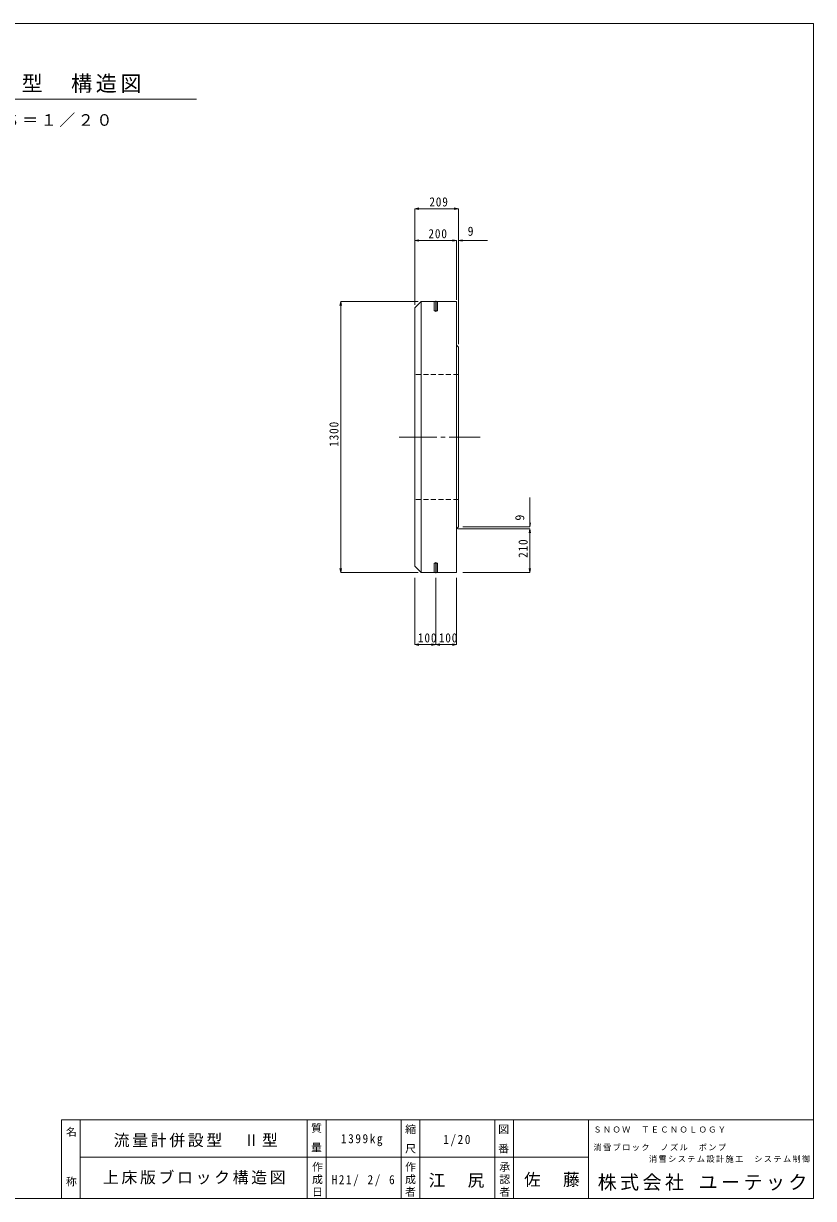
# Model space of a CAD drawing. Units: millimetres, scale not verified. Extents: x -3978 to 3978, y -2819 to 2819.
# Drawn here: x 186 to 3978, y -2819 to 2819 of the extents above; entities that cross this region are included whole.
import ezdxf
from ezdxf.enums import TextEntityAlignment as Align

# ---------------------------------------------------------------- set-up
doc = ezdxf.new("R2010")
doc.units = ezdxf.units.MM
doc.header["$LTSCALE"] = 20
doc.linetypes.add('CHAIN2', pattern=[12, 9, -1, 1, -1])
doc.linetypes.add('DASHED1', pattern=[1.8, 1.2, -0.6])
for name, color, linetype, lineweight in [('0-0_図面枠', 3, 'Continuous', 9), ('0-1_製品図', 7, 'Continuous', 9), ('1-0', 7, 'Continuous', 9)]:
    doc.layers.add(name, color=color, linetype=linetype, lineweight=lineweight)
doc.styles.add('@ＭＳ ゴシック', font='')
doc.styles.add('ＭＳ ゴシック', font='')
doc.styles.get('@ＭＳ ゴシック').set_extended_font_data('@MS Gothic')
doc.styles.get('ＭＳ ゴシック').set_extended_font_data('MS Gothic')

msp = doc.modelspace()

# ---------------------------------------------------------------- linework, layer by layer
at = {"layer": '0-0_図面枠'}
for p, q in [((2094.94, 1484.8), (2094.94, 834.8)), ((2264.94, 1274.8), (2264.94, 834.8)), ((2273.94, 834.8), (2273.94, 1265.8)), ((2094.94, 184.8), (2094.94, 834.8)), ((2264.94, 394.8), (2264.94, 834.8)), ((2273.94, 834.8), (2273.94, 403.8))]:
    msp.add_line(p, q, dxfattribs=at)
at = {"layer": '0-0_図面枠', "color": 7, "linetype": 'DASHED1'}
for p, q in [((2273.94, 1134.8), (2064.94, 1134.8)), ((2273.94, 534.8), (2064.94, 534.8))]:
    msp.add_line(p, q, dxfattribs=at)
at = {"layer": '0-0_図面枠', "color": 7, "linetype": 'CHAIN2'}
msp.add_line((1989.85, 834.8), (2378.22, 834.8), dxfattribs=at)
at = {"layer": '0-0_図面枠'}
for points in [[(2264.94, 1484.8), (2094.94, 1484.8), (2064.94, 1454.8), (2064.94, 834.8)], [(2273.94, 1265.8), (2264.94, 1274.8), (2264.94, 1484.8)], [(2264.94, 184.8), (2094.94, 184.8), (2064.94, 214.8), (2064.94, 834.8)], [(2273.94, 403.8), (2264.94, 394.8), (2264.94, 184.8)]]:
    msp.add_lwpolyline(points, dxfattribs=at)
at = {"layer": '0-1_製品図'}
for p, q in [((2064.94, 1930.18), (2084.64, 1933.65)), ((2273.94, 1930.18), (2064.94, 1930.18)), ((2064.94, 1930.18), (2084.64, 1926.7)), ((2064.94, 1930.18), (2064.94, 1777.79)), ((2273.94, 1930.18), (2254.24, 1933.65)), ((2273.94, 1930.18), (2254.24, 1926.7)), ((2273.94, 1930.18), (2273.94, 1777.79)), ((2064.94, 1777.79), (2084.64, 1781.27)), ((2064.94, 1777.79), (2264.94, 1777.79)), ((2064.94, 1777.79), (2084.64, 1774.32)), ((2064.94, 1777.79), (2064.94, 1469.02)), ((2264.94, 1777.79), (2124.94, 1777.79)), ((2264.94, 1777.79), (2245.24, 1781.27)), ((2264.94, 1777.79), (2245.24, 1781.27)), ((2264.94, 1777.79), (2245.24, 1774.32)), ((2264.94, 1777.79), (2245.24, 1774.32)), ((2264.94, 1777.79), (2264.94, 1493.54)), ((2273.94, 1777.79), (2293.64, 1781.27)), ((2273.94, 1777.79), (2413.94, 1777.79)), ((2273.94, 1777.79), (2293.64, 1774.32)), ((2273.94, 1777.79), (2273.94, 1279.68)), ((1708.96, 1484.8), (1705.48, 1465.1)), ((1708.96, 184.8), (1708.96, 1484.8)), ((1708.96, 1484.8), (1712.43, 1465.1)), ((1708.96, 1484.8), (2079.94, 1484.8)), ((2616.82, 403.8), (2616.82, 543.8)), ((2616.82, 394.8), (2270.52, 394.8)), ((2616.82, 403.8), (2295.31, 403.8)), ((2616.82, 394.8), (2613.35, 375.1)), ((2616.82, 394.8), (2613.35, 375.1)), ((2616.82, 403.8), (2620.29, 423.49)), ((2616.82, 184.8), (2616.82, 394.8)), ((2616.82, 394.8), (2620.29, 375.1)), ((2616.82, 394.8), (2616.82, 254.8)), ((2616.82, 394.8), (2620.29, 375.1)), ((1708.96, 184.8), (1705.48, 204.49)), ((1708.96, 184.8), (1712.43, 204.49)), ((1708.96, 184.8), (2079.94, 184.8)), ((2616.82, 184.8), (2295.31, 184.8)), ((2616.82, 184.8), (2613.35, 204.49)), ((2616.82, 184.8), (2620.29, 204.49)), ((2064.94, -161.39), (2064.94, 159.8)), ((2164.94, -161.39), (2164.94, 159.8)), ((2264.94, -161.39), (2264.94, 159.8)), ((2064.94, -161.39), (2084.64, -157.91)), ((2064.94, -161.39), (2164.94, -161.39)), ((2064.94, -161.39), (2084.64, -164.86)), ((2164.94, -161.39), (2145.24, -157.91)), ((2164.94, -161.39), (2145.24, -164.86)), ((2164.94, -161.39), (2184.64, -157.91)), ((2164.94, -161.39), (2264.94, -161.39)), ((2164.94, -161.39), (2184.64, -164.86)), ((2264.94, -161.39), (2245.24, -157.91)), ((2264.94, -161.39), (2245.24, -164.86))]:
    msp.add_line(p, q, dxfattribs=at)
at = {"layer": '0-1_製品図', "linetype": 'DASHED1'}
for p, q in [((2156.94, 1484.8), (2172.94, 1484.8)), ((2156.94, 1484.8), (2172.94, 1484.8)), ((2156.94, 184.8), (2172.94, 184.8)), ((2156.94, 184.8), (2172.94, 184.8))]:
    msp.add_line(p, q, dxfattribs=at)
at = {"layer": '0-1_製品図', "color": 4}
for p, q in [((2158.04, 1484.8), (2158.04, 1439.8)), ((2171.84, 1439.8), (2171.84, 1484.8)), ((2156.94, 1440.9), (2158.04, 1439.8)), ((2158.04, 1439.8), (2171.84, 1439.8)), ((2171.84, 1439.8), (2172.94, 1440.9)), ((2156.94, 228.7), (2158.04, 229.8)), ((2158.04, 184.8), (2158.04, 229.8)), ((2158.04, 229.8), (2171.84, 229.8)), ((2171.84, 229.8), (2171.84, 184.8)), ((2171.84, 229.8), (2172.94, 228.7))]:
    msp.add_line(p, q, dxfattribs=at)
at = {"layer": '0-1_製品図', "color": 4, "linetype": 'CHAIN2'}
for p, q in [((2164.94, 1488.74), (2164.94, 1435.85)), ((2164.94, 180.85), (2164.94, 233.74))]:
    msp.add_line(p, q, dxfattribs=at)
at = {"layer": '0-1_製品図', "color": 4}
for points in [[(2172.94, 1440.9), (2172.94, 1484.8), (2156.94, 1484.8), (2156.94, 1440.9)], [(2172.94, 228.7), (2172.94, 184.8), (2156.94, 184.8), (2156.94, 228.7)]]:
    msp.add_lwpolyline(points, dxfattribs=at)
at = {"layer": '1-0', "color": 5}
for p, q in [((3978.45, 2818.65), (-3978.45, 2818.65)), ((3978.45, -2818.65), (3978.45, 2818.65)), ((-3978.45, -2818.65), (3978.45, -2818.65))]:
    msp.add_line(p, q, dxfattribs=at)
at = {"layer": '1-0'}
msp.add_line((-1006.29, 2455.59), (1016.54, 2455.59), dxfattribs=at)
at = {"layer": '1-0', "color": 2}
for p, q in [((368.45, -2440.65), (368.45, -2818.65)), ((368.45, -2440.65), (3978.45, -2440.65)), ((458.45, -2440.65), (458.45, -2818.65)), ((1548.45, -2440.65), (1548.45, -2818.65)), ((1638.45, -2440.65), (1638.45, -2818.65)), ((1998.45, -2440.65), (1998.45, -2818.65)), ((2088.45, -2440.65), (2088.45, -2818.65)), ((2448.45, -2440.65), (2448.45, -2818.65)), ((2538.45, -2440.65), (2538.45, -2818.65)), ((2898.45, -2818.65), (2898.45, -2440.65)), ((3978.45, -2440.65), (3978.45, -2818.65)), ((458.45, -2620.65), (1548.45, -2620.65)), ((1548.45, -2620.65), (2898.45, -2620.65)), ((468.45, -2818.65), (3978.45, -2818.65))]:
    msp.add_line(p, q, dxfattribs=at)

# ---------------------------------------------------------------- texts
at = {"layer": '0-1_製品図', "style": 'ＭＳ ゴシック', "width": 0.95}
msp.add_text('9', height=43.99, dxfattribs=at).set_placement((2318.14, 1786.88), align=Align.BOTTOM_LEFT)
msp.add_text('9', height=43.99, rotation=90, dxfattribs=at).set_placement((2603.18, 433.64), align=Align.BOTTOM_LEFT)
at = {"layer": '0-1_製品図', "char_height": 43.99, "attachment_point": 7, "style": 'ＭＳ ゴシック'}
for s, insert in [('\\T1.15;\\W0.9;209', (2134.44, 1940.18)), ('\\T1.15;\\W0.9;200', (2129.94, 1787.79)), ('\\T1.15;\\W0.9;100', (2079.94, -151.39)), ('\\T1.15;\\W0.9;100', (2179.94, -151.39))]:
    msp.add_mtext(s, dxfattribs=dict(at, insert=insert))
at = {"layer": '0-1_製品図', "char_height": 43.99, "attachment_point": 7, "rotation": 90, "style": 'ＭＳ ゴシック'}
for s, insert in [('\\T1.15;\\W0.9;1300', (1698.96, 787.8)), ('\\T1.15;\\W0.9;210', (2606.82, 254.8))]:
    msp.add_mtext(s, dxfattribs=dict(at, insert=insert))
at = {"layer": '1-0', "attachment_point": 7, "style": 'ＭＳ ゴシック'}
for s, insert, char_height in [('\\T1.17;流量計併設型\u3000Ⅱ型\u3000構造図', (-771.07, 2484.86), 74.29), ('\\T1.17;上床版ブロック\u3000Ｓ＝１／２０', (-620.22, 2321.29), 55.76), ('\\T1.17;ＳＮＯＷ\u3000ＴＥＣＮＯＬＯＧＹ', (2921.85, -2502.57), 28.04), ('\\T1.17;流量計併設型\u3000Ⅱ型', (619.16, -2573.42), 55.76), ('\\T1.28;\\W0.9;1399kg', (1710.3, -2567.86), 43.99), ('\\T1.28;\\W0.9;1/20', (2201.19, -2567.86), 43.99), ('\\T1.17;消雪ブロック\u3000ノズル\u3000ポンプ\u3000', (2922.42, -2590.76), 28.04), ('\\T1.17;消雪システム設計施工\u3000システム制御', (3188.61, -2646.37), 28.04), ('\\T1.17;上床版ブロック構造図', (567.4, -2751.52), 55.76), ('\\T1.28;\\W0.9;H21/\\~2/\\~6', (1665.3, -2760.68), 43.99), ('\\T1.17;江\u3000尻', (2131.03, -2767.39), 58.65), ('\\T1.17;佐\u3000藤', (2589.14, -2763.68), 58.65), ('\\T1.18;株式会社\\~ユーテック', (2942.43, -2781.55), 66.91)]:
    msp.add_mtext(s, dxfattribs=dict(at, insert=insert, char_height=char_height))
at = {"layer": '1-0', "attachment_point": 7, "rotation": 270, "style": '@ＭＳ ゴシック'}
for s, insert, char_height in [('\\T1.17;名\u3000\u3000\u3000称', (391.39, -2472.65), 37.39), ('\\T1.21;質\\~量', (1568.94, -2454.78), 37.39), ('\\T1.21;縮\\~尺', (2019.37, -2459.94), 37.68), ('\\T1.21;図\\~番', (2466.36, -2459.94), 37.68), ('\\T1.17;作成日', (1572.99, -2640.2), 37.68), ('\\T1.17;作成者', (2019.37, -2640.2), 37.68), ('\\T1.17;承認者', (2471.52, -2640.2), 37.68)]:
    msp.add_mtext(s, dxfattribs=dict(at, insert=insert, char_height=char_height))

doc.saveas('drawing.dxf')
